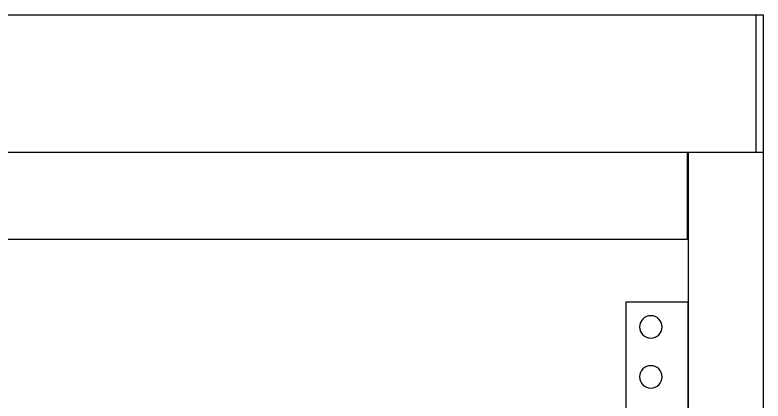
# Model space of a CAD drawing. Extents: x 1403505 to 1404105, y 398623 to 400223.
# Drawn here: x 1403804.6 to 1404104.6, y 400068.1 to 400222.7 of the extents above; entities that cross this region are included whole.
import ezdxf

# ---------------------------------------------------------------- set-up
doc = ezdxf.new("R2010")
doc.units = 0
doc.header["$MEASUREMENT"] = 0
doc.layers.add('LY-JS-BJ', color=7, linetype='Continuous')
doc.layers.add('布置图', color=20, linetype='Continuous')

# ---------------------------------------------------------------- blocks, each defined once
blk = doc.blocks.new('*U19')
at = {"layer": 'LY-JS-BJ', "color": 6}
blk.add_circle((0, 0), 4.5, dxfattribs=at)
blk = doc.blocks.new('*U20')
at = {"layer": 'LY-JS-BJ', "color": 0, "linetype": 'ByBlock', "lineweight": -2, "transparency": 16777216}
for p in [(0, 0), (0, -20)]:
    blk.add_blockref('*U19', p, dxfattribs=at)

msp = doc.modelspace()

# ---------------------------------------------------------------- linework, layer by layer
at = {"layer": 'LY-JS-BJ', "color": 6, "ltscale": 50}
msp.add_line((1403504.64, 400167.72), (1404104.64, 400167.72), dxfattribs=at)
for points in [[(1404101.77, 400222.72), (1404101.77, 400167.72)], [(1404074.27, 400167.72), (1404074.27, 400132.72), (1403534.27, 400132.72), (1403534.27, 400167.72)], [(1404074.64, 400167.72), (1404074.64, 398622.72)]]:
    msp.add_lwpolyline(points, dxfattribs=at)
at = {"layer": 'LY-JS-BJ', "color": 6, "lineweight": -3}
msp.add_lwpolyline([(1404049.64, 400107.72), (1404049.64, 398707.72), (1404074.64, 398707.72), (1404074.64, 400107.72)], close=True, dxfattribs=at)
at = {"layer": '布置图', "ltscale": 50}
msp.add_lwpolyline([(1403504.64, 400222.72), (1404104.64, 400222.72), (1404104.64, 398622.72), (1403504.64, 398622.72)], close=True, dxfattribs=at)

# ---------------------------------------------------------------- block references
at = {"layer": 'LY-JS-BJ', "color": 6, "lineweight": -3, "xscale": -1}
msp.add_blockref('*U20', (1404059.64, 400097.72), dxfattribs=at)

doc.saveas('drawing.dxf')
